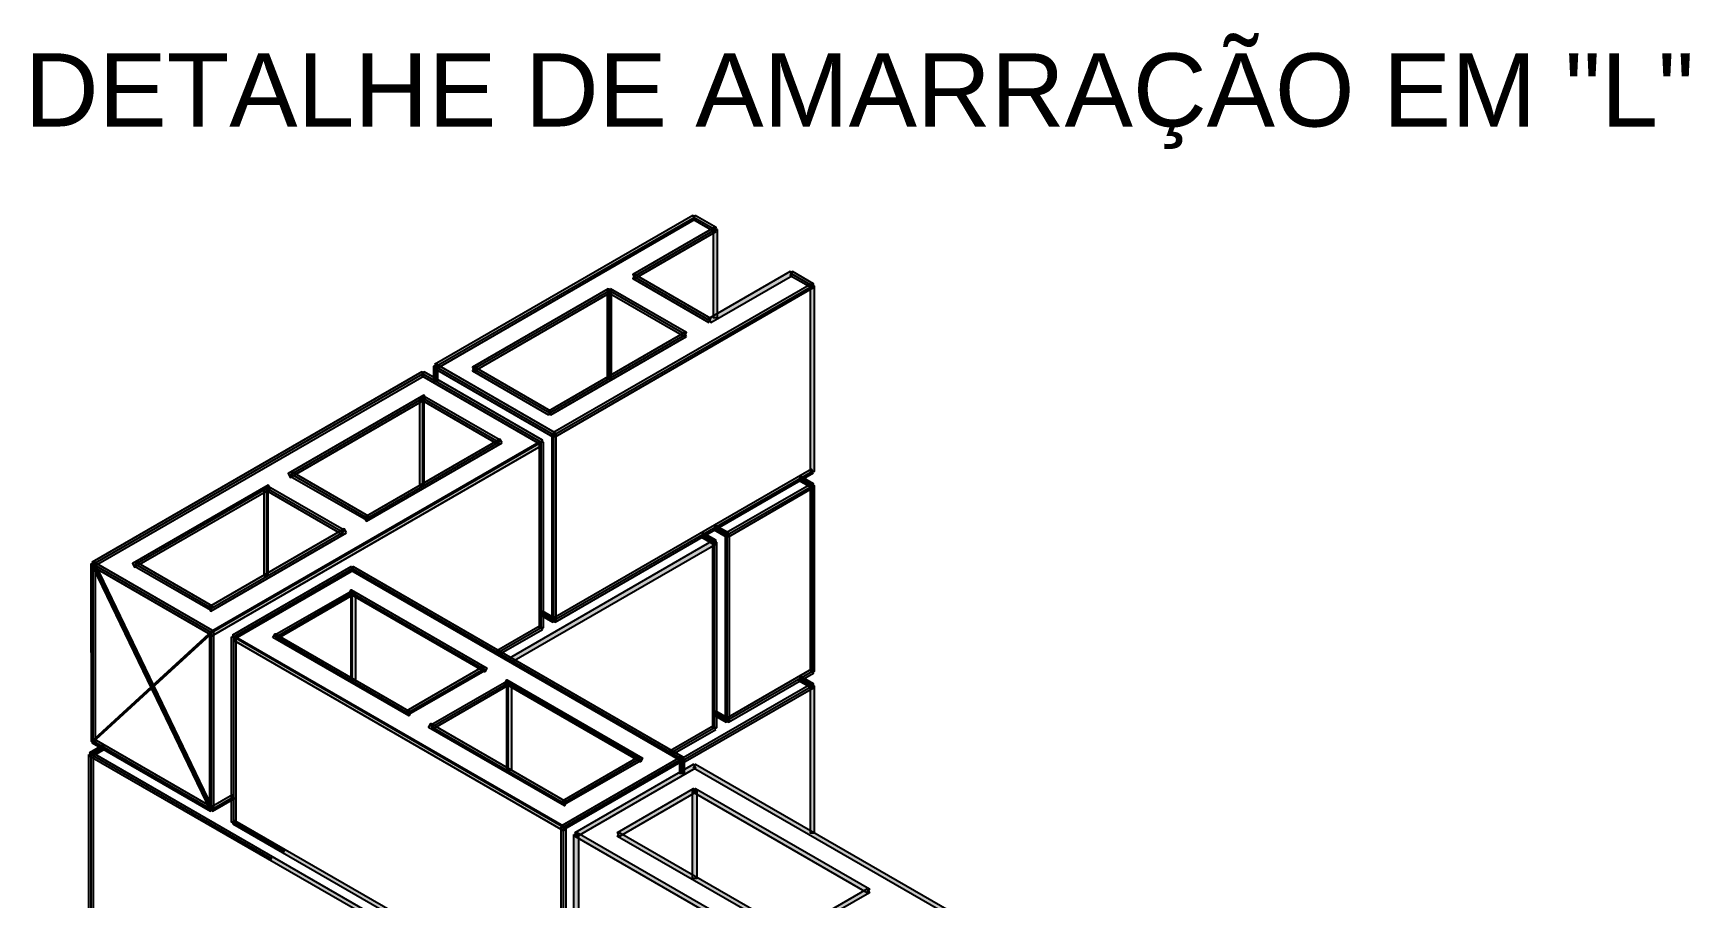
# Model space of a CAD drawing. Extents: x 0 to 119, y 0 to 84.
# Drawn here: x 51 to 57.79, y 57.01 to 60.55 of the extents above; entities that cross this region are included whole.
import ezdxf

# ---------------------------------------------------------------- set-up
doc = ezdxf.new("R2010")
doc.units = 0
doc.header["$MEASUREMENT"] = 0
doc.layers.add('3', color=7, linetype='CONTINUOUS')
doc.styles.add('TQS_ARIAL', font='arial.ttf')

msp = doc.modelspace()

# ---------------------------------------------------------------- linework, layer by layer
at = {"layer": '3', "color": 7, "linetype": 'Continuous'}
for p, q in [((52.652984, 59.184242), (53.712132, 59.795741)), ((53.465086, 59.55311), (53.798734, 59.745742)), ((53.712132, 59.795741), (53.798734, 59.745742)), ((53.465086, 59.55311), (53.776856, 59.37311)), ((53.465086, 59.55311), (53.776856, 59.37311)), ((54.110503, 59.565742), (54.197106, 59.515742)), ((52.808869, 59.174242), (53.365086, 59.495375)), ((53.137958, 58.904242), (54.197106, 59.515742)), ((53.137958, 58.904242), (54.197106, 59.515742)), ((53.365087, 59.135375), (53.365086, 59.495375)), ((53.365086, 59.495375), (53.676856, 59.315375)), ((53.120638, 58.994242), (53.676856, 59.315375)), ((51.250023, 58.374241), (52.601023, 59.154242)), ((52.601023, 59.154242), (53.085997, 58.874242)), ((52.652984, 59.124242), (52.652984, 59.184242)), ((52.652984, 59.184242), (53.137958, 58.904242)), ((52.808869, 59.174242), (53.120638, 58.994242)), ((52.062126, 58.743109), (52.601023, 59.054242)), ((52.601023, 58.694242), (52.601023, 59.054242)), ((52.601023, 59.054242), (52.912792, 58.874242)), ((51.734998, 58.094241), (53.085997, 58.874242)), ((51.734998, 58.094241), (53.085997, 58.874242)), ((52.373895, 58.563109), (52.912792, 58.874242)), ((53.085997, 58.114242), (53.085997, 58.874242)), ((53.137959, 58.144242), (53.137958, 58.904242)), ((53.137959, 58.144242), (53.137958, 58.904242)), ((52.062126, 58.743109), (52.373895, 58.563109)), ((53.137959, 58.144242), (54.197106, 58.755742)), ((54.145145, 58.725742), (54.197106, 58.695742)), ((51.423228, 58.374241), (51.962126, 58.685374)), ((51.962126, 58.325374), (51.962126, 58.685374)), ((51.962126, 58.685374), (52.273895, 58.505374)), ((53.848099, 58.494242), (54.197106, 58.695742)), ((54.197107, 57.935742), (54.197106, 58.695742)), ((53.796138, 58.524242), (53.848099, 58.494242)), ((51.734998, 58.194241), (52.273895, 58.505374)), ((53.744176, 58.494242), (53.796138, 58.464242)), ((53.796138, 57.704242), (53.796138, 58.464242)), ((53.8481, 57.734242), (53.848099, 58.494242)), ((51.250023, 58.374241), (51.734998, 58.094241)), ((51.250023, 58.374241), (51.734998, 58.094241)), ((51.250024, 57.649026), (51.250023, 58.374241)), ((51.254523, 58.366447), (51.734998, 57.369024)), ((51.254523, 58.366447), (51.734998, 57.369024)), ((51.423228, 58.374241), (51.734998, 58.194241)), ((51.734998, 58.094241), (52.219972, 58.374242)), ((51.826119, 58.076414), (52.311094, 58.356414)), ((52.311094, 58.356414), (53.662094, 57.576415)), ((51.999325, 58.076414), (52.311094, 58.256414)), ((52.311094, 57.896414), (52.311094, 58.256414)), ((52.311094, 58.256414), (52.849991, 57.945282)), ((52.908272, 58.011632), (53.085997, 58.114242)), ((53.081497, 58.122036), (53.090497, 58.106448)), ((53.085997, 58.174242), (53.137959, 58.144242)), ((51.250024, 57.649026), (51.734998, 58.094241)), ((51.250024, 57.649026), (51.734998, 58.094241)), ((51.734998, 57.369024), (51.734998, 58.094241)), ((51.82612, 57.316414), (51.826119, 58.076414)), ((51.826119, 58.076414), (53.177119, 57.296414)), ((51.826119, 58.076414), (53.177119, 57.296414)), ((51.999325, 58.076414), (52.538222, 57.765282)), ((52.538222, 57.765282), (52.849991, 57.945282)), ((53.8481, 57.734242), (54.197107, 57.935742)), ((54.145145, 57.905742), (54.197107, 57.875742)), ((54.145145, 57.905742), (54.197107, 57.875742)), ((52.638222, 57.707547), (52.949991, 57.887547)), ((52.949991, 57.527547), (52.949991, 57.887547)), ((52.949991, 57.887547), (53.488888, 57.576415)), ((53.622933, 57.544242), (54.197107, 57.875742)), ((52.638222, 57.707547), (53.177119, 57.396414)), ((53.618413, 57.601633), (53.796138, 57.704242)), ((53.796138, 57.764242), (53.8481, 57.734242)), ((51.250024, 57.649026), (51.734998, 57.369024)), ((51.241024, 57.59422), (51.292985, 57.62422)), ((51.241024, 57.59422), (51.982004, 57.166414)), ((51.241024, 56.83422), (51.241024, 57.59422)), ((52.692145, 57.576414), (53.177119, 57.296414)), ((53.177119, 57.296414), (53.662094, 57.576415)), ((53.177119, 57.296414), (53.662094, 57.576415)), ((53.177119, 57.396414), (53.488888, 57.576415)), ((53.662094, 57.516415), (53.662094, 57.576415)), ((51.734998, 57.369024), (51.824803, 57.420873)), ((51.82612, 57.316414), (52.033966, 57.196414)), ((53.17712, 56.536414), (53.177119, 57.296414))]:
    msp.add_line(p, q, dxfattribs=at)
for points in [[(52.648484, 59.192036), (52.657484, 59.176448), (53.716632, 59.787947), (53.707632, 59.803536), (52.648484, 59.192036)], [(53.803234, 59.737947), (53.794234, 59.753536), (53.460586, 59.560904), (53.469586, 59.545315), (53.803234, 59.737947)], [(53.716632, 59.803536), (53.707632, 59.787947), (53.794234, 59.737947), (53.803234, 59.753536), (53.716632, 59.803536)], [(53.807734, 59.745742), (53.789734, 59.745742), (53.789734, 59.385742), (53.807734, 59.385742), (53.807734, 59.745742)], [(53.772356, 59.365316), (53.781356, 59.380904), (53.469586, 59.560904), (53.460586, 59.545315), (53.772356, 59.365316)], [(54.115003, 59.557947), (54.106003, 59.573536), (53.772356, 59.380904), (53.781356, 59.365316), (54.115003, 59.557947)], [(54.192606, 59.507947), (54.201606, 59.523536), (54.115003, 59.573536), (54.106003, 59.557947), (54.192606, 59.507947)], [(53.369586, 59.48758), (53.360586, 59.503169), (52.804369, 59.182036), (52.813369, 59.166448), (53.369586, 59.48758)], [(53.133458, 58.912036), (53.142458, 58.896448), (54.201606, 59.507947), (54.192606, 59.523536), (53.133458, 58.912036)], [(53.374086, 59.495375), (53.356086, 59.495375), (53.356087, 59.135375), (53.374087, 59.135375), (53.374086, 59.495375)], [(53.369586, 59.503169), (53.360586, 59.48758), (53.672356, 59.30758), (53.681356, 59.323169), (53.369586, 59.503169)], [(54.206106, 59.515742), (54.188106, 59.515742), (54.188106, 58.755742), (54.206106, 58.755742), (54.206106, 59.515742)], [(53.681356, 59.30758), (53.672356, 59.323169), (53.116138, 59.002036), (53.125138, 58.986448), (53.681356, 59.30758)], [(52.605523, 59.146448), (52.596523, 59.162036), (51.245523, 58.382035), (51.254523, 58.366447), (52.605523, 59.146448)], [(53.081497, 58.866448), (53.090497, 58.882036), (52.605523, 59.162036), (52.596523, 59.146448), (53.081497, 58.866448)], [(52.661984, 59.184242), (52.643984, 59.184242), (52.643984, 59.124242), (52.661984, 59.124242), (52.661984, 59.184242)], [(52.657484, 59.192036), (52.648484, 59.176448), (53.133458, 58.896448), (53.142458, 58.912036), (52.657484, 59.192036)], [(53.116138, 58.986448), (53.125138, 59.002036), (52.813369, 59.182036), (52.804369, 59.166448), (53.116138, 58.986448)], [(52.613843, 59.051252), (52.604843, 59.06684), (52.048625, 58.745707), (52.057625, 58.730119), (52.613843, 59.051252)], [(52.908292, 58.866448), (52.917292, 58.882036), (52.605523, 59.062036), (52.596523, 59.046448), (52.908292, 58.866448)], [(52.605523, 59.05684), (52.587523, 59.05684), (52.587523, 58.69684), (52.605523, 58.69684), (52.605523, 59.05684)], [(53.085997, 58.858654), (53.076997, 58.874242), (51.725998, 58.094241), (51.734998, 58.078653), (53.085997, 58.858654)], [(52.925612, 58.871252), (52.916612, 58.88684), (52.360394, 58.565708), (52.369394, 58.550119), (52.925612, 58.871252)], [(53.094997, 58.874242), (53.076997, 58.874242), (53.076997, 58.114242), (53.094997, 58.114242), (53.094997, 58.874242)], [(53.128959, 58.144242), (53.146959, 58.144242), (53.146958, 58.904242), (53.128958, 58.904242), (53.128959, 58.144242)], [(52.369395, 58.555315), (52.378395, 58.570903), (52.066626, 58.750903), (52.057626, 58.735315), (52.369395, 58.555315)], [(54.201606, 58.747947), (54.192606, 58.763536), (53.133459, 58.152036), (53.142459, 58.136448), (54.201606, 58.747947)], [(54.192606, 58.687947), (54.201606, 58.703536), (54.149645, 58.733536), (54.140645, 58.717947), (54.192606, 58.687947)], [(51.975928, 58.682951), (51.966928, 58.69854), (51.410711, 58.377407), (51.419711, 58.361819), (51.975928, 58.682951)], [(51.966626, 58.687972), (51.948626, 58.687972), (51.948626, 58.327972), (51.966626, 58.327972), (51.966626, 58.687972)], [(52.269395, 58.49758), (52.278395, 58.513168), (51.966626, 58.693168), (51.957626, 58.67758), (52.269395, 58.49758)], [(54.201606, 58.687947), (54.192606, 58.703536), (53.843599, 58.502037), (53.852599, 58.486448), (54.201606, 58.687947)], [(54.188107, 57.935742), (54.206107, 57.935742), (54.206106, 58.695742), (54.188106, 58.695742), (54.188107, 57.935742)], [(52.287707, 58.502957), (52.278707, 58.518545), (51.722489, 58.197412), (51.731489, 58.181824), (52.287707, 58.502957)], [(53.843599, 58.486448), (53.852599, 58.502037), (53.800638, 58.532037), (53.791638, 58.516448), (53.843599, 58.486448)], [(52.955734, 57.989427), (52.964734, 57.973838), (53.800638, 58.456448), (53.791638, 58.472036), (52.955734, 57.989427)], [(53.791638, 58.456448), (53.800638, 58.472037), (53.748676, 58.502036), (53.739676, 58.486448), (53.791638, 58.456448)], [(53.805138, 58.464242), (53.787138, 58.464242), (53.787138, 57.704242), (53.805138, 57.704242), (53.805138, 58.464242)], [(53.857099, 58.494242), (53.839099, 58.494242), (53.8391, 57.734242), (53.8571, 57.734242), (53.857099, 58.494242)], [(51.730498, 58.086447), (51.739498, 58.102036), (51.254523, 58.382035), (51.245523, 58.366447), (51.730498, 58.086447)], [(51.730498, 58.186447), (51.739498, 58.202036), (51.427728, 58.382035), (51.418728, 58.366447), (51.730498, 58.186447)], [(51.259023, 58.374241), (51.241023, 58.374241), (51.241024, 57.649026), (51.259024, 57.649026), (51.259023, 58.374241)], [(51.730498, 57.36123), (51.739498, 57.376818), (51.259023, 58.374241), (51.250023, 58.358653), (51.730498, 57.36123)], [(51.830619, 58.06862), (51.821619, 58.084208), (52.306594, 58.364208), (52.315594, 58.34862), (51.830619, 58.06862)], [(52.306594, 58.34862), (52.315594, 58.364208), (53.666594, 57.584209), (53.657594, 57.56862), (52.306594, 58.34862)], [(52.003825, 58.06862), (51.994825, 58.084208), (52.306594, 58.264208), (52.315594, 58.24862), (52.003825, 58.06862)], [(52.298274, 58.253424), (52.307274, 58.269012), (52.863492, 57.94788), (52.854492, 57.932292), (52.298274, 58.253424)], [(52.306594, 58.259012), (52.324594, 58.259012), (52.324594, 57.899012), (52.306594, 57.899012), (52.306594, 58.259012)], [(53.133459, 58.136448), (53.142459, 58.152036), (53.090497, 58.182036), (53.081497, 58.166448), (53.133459, 58.136448)], [(53.090497, 58.106448), (53.081497, 58.122036), (52.903772, 58.019426), (52.912772, 58.003838), (53.090497, 58.106448)], [(51.730498, 58.086447), (51.739498, 58.102036), (51.254524, 57.65682), (51.245524, 57.641231), (51.730498, 58.086447)], [(51.725998, 57.369024), (51.743998, 57.369024), (51.743998, 58.094241), (51.725998, 58.094241), (51.725998, 57.369024)], [(51.817119, 58.076414), (51.835119, 58.076414), (51.83512, 57.316414), (51.81712, 57.316414), (51.817119, 58.076414)], [(51.826119, 58.060825), (51.835119, 58.076414), (53.186119, 57.296414), (53.177119, 57.280826), (51.826119, 58.060825)], [(51.986505, 58.073424), (51.995505, 58.089012), (52.551723, 57.76788), (52.542723, 57.752292), (51.986505, 58.073424)], [(52.542722, 57.757487), (52.533722, 57.773076), (52.845491, 57.953076), (52.854491, 57.937488), (52.542722, 57.757487)], [(53.8436, 57.742037), (53.8526, 57.726448), (54.201607, 57.927947), (54.192607, 57.943536), (53.8436, 57.742037)], [(54.192607, 57.867947), (54.201607, 57.883536), (54.149645, 57.913536), (54.140645, 57.897947), (54.192607, 57.867947)], [(52.642722, 57.699752), (52.633722, 57.715341), (52.945491, 57.895341), (52.954491, 57.879753), (52.642722, 57.699752)], [(52.936188, 57.885124), (52.945188, 57.900713), (53.501406, 57.579581), (53.492406, 57.563992), (52.936188, 57.885124)], [(52.945491, 57.890145), (52.963491, 57.890145), (52.963491, 57.530145), (52.945491, 57.530145), (52.945491, 57.890145)], [(53.657237, 57.575263), (53.666237, 57.559675), (54.201607, 57.867947), (54.192607, 57.883536), (53.657237, 57.575263)], [(54.206107, 57.875742), (54.188107, 57.875742), (54.188107, 57.272712), (54.206107, 57.272712), (54.206107, 57.875742)], [(53.8436, 57.726448), (53.8526, 57.742037), (53.800638, 57.772037), (53.791638, 57.756448), (53.8436, 57.726448)], [(52.62441, 57.705129), (52.63341, 57.720718), (53.189628, 57.399586), (53.180628, 57.383997), (52.62441, 57.705129)], [(53.800638, 57.696448), (53.791638, 57.712036), (53.613913, 57.609427), (53.622913, 57.593838), (53.800638, 57.696448)], [(51.254524, 57.65682), (51.245524, 57.641231), (51.730498, 57.36123), (51.739498, 57.376818), (51.254524, 57.65682)], [(51.232024, 57.59422), (51.250024, 57.59422), (51.250024, 56.83422), (51.232024, 56.83422), (51.232024, 57.59422)], [(51.245524, 57.586426), (51.236524, 57.602014), (51.288485, 57.632014), (51.297485, 57.616426), (51.245524, 57.586426)], [(52.494386, 56.880983), (52.485386, 56.865394), (51.236524, 57.586426), (51.245524, 57.602014), (52.494386, 56.880983)], [(53.181619, 57.28862), (53.172619, 57.304209), (53.657594, 57.584209), (53.666594, 57.56862), (53.181619, 57.28862)], [(53.181619, 57.38862), (53.172619, 57.404209), (53.484388, 57.584209), (53.493388, 57.56862), (53.181619, 57.38862)], [(53.653094, 57.576415), (53.671094, 57.576415), (53.671094, 57.516415), (53.653094, 57.516415), (53.653094, 57.576415)], [(53.233581, 57.25862), (53.224581, 57.274209), (53.709555, 57.554209), (53.718555, 57.53862), (53.233581, 57.25862)], [(53.709555, 57.53862), (53.718555, 57.554209), (55.086709, 56.764305), (55.077709, 56.748717), (53.709555, 57.53862)], [(53.406786, 57.25862), (53.397786, 57.274209), (53.709555, 57.454209), (53.718555, 57.43862), (53.406786, 57.25862)], [(53.705055, 57.446415), (53.723055, 57.446415), (53.723055, 57.086415), (53.705055, 57.086415), (53.705055, 57.446415)], [(53.709555, 57.43862), (53.718555, 57.454209), (54.430657, 57.043076), (54.421657, 57.027488), (53.709555, 57.43862)], [(51.730498, 57.376818), (51.739498, 57.36123), (51.829303, 57.413079), (51.820303, 57.428667), (51.730498, 57.376818)], [(51.82162, 57.30862), (51.83062, 57.324208), (53.129658, 56.574209), (53.120658, 56.55862), (51.82162, 57.30862)], [(53.18612, 56.536414), (53.16812, 56.536414), (53.168119, 57.296414), (53.186119, 57.296414), (53.18612, 56.536414)], [(53.220081, 57.266414), (53.238081, 57.266414), (53.238081, 56.506414), (53.220081, 56.506414), (53.220081, 57.266414)], [(54.601735, 56.484305), (54.592735, 56.468717), (53.224581, 57.25862), (53.233581, 57.274209), (54.601735, 56.484305)], [(54.118888, 56.863076), (54.109888, 56.847488), (53.397786, 57.25862), (53.406786, 57.274209), (54.118888, 56.863076)], [(54.421657, 57.043076), (54.430657, 57.027488), (54.118888, 56.847488), (54.109888, 56.863076), (54.421657, 57.043076)]]:
    msp.add_lwpolyline(points, dxfattribs=at)
for points in [[(52.648484, 59.192036), (53.716632, 59.787947), (53.707632, 59.803536)], [(52.648484, 59.192036), (53.707632, 59.803536), (52.648484, 59.192036)], [(52.648484, 59.192036), (52.657484, 59.176448), (53.716632, 59.787947)], [(53.803234, 59.737947), (53.794234, 59.753536), (53.460586, 59.560904)], [(53.716632, 59.803536), (53.707632, 59.787947), (53.794234, 59.737947)], [(53.716632, 59.803536), (53.794234, 59.737947), (53.803234, 59.753536)], [(53.716632, 59.803536), (53.803234, 59.753536), (53.716632, 59.803536)], [(53.807734, 59.745742), (53.789734, 59.745742), (53.789734, 59.385742)], [(53.807734, 59.745742), (53.789734, 59.385742), (53.807734, 59.385742)], [(53.807734, 59.745742), (53.807734, 59.385742), (53.807734, 59.745742)], [(53.803234, 59.737947), (53.460586, 59.560904), (53.469586, 59.545315)], [(53.803234, 59.737947), (53.469586, 59.545315), (53.803234, 59.737947)], [(53.772356, 59.365316), (53.469586, 59.560904), (53.460586, 59.545315)], [(53.772356, 59.365316), (53.460586, 59.545315), (53.772356, 59.365316)], [(53.772356, 59.365316), (53.781356, 59.380904), (53.469586, 59.560904)], [(54.115003, 59.557947), (54.106003, 59.573536), (53.772356, 59.380904)], [(54.115003, 59.557947), (53.772356, 59.380904), (53.781356, 59.365316)], [(54.115003, 59.557947), (53.781356, 59.365316), (54.115003, 59.557947)], [(54.192606, 59.507947), (54.115003, 59.573536), (54.106003, 59.557947)], [(54.192606, 59.507947), (54.106003, 59.557947), (54.192606, 59.507947)], [(54.192606, 59.507947), (54.201606, 59.523536), (54.115003, 59.573536)], [(53.369586, 59.48758), (53.360586, 59.503169), (52.804369, 59.182036)], [(53.369586, 59.48758), (52.804369, 59.182036), (52.813369, 59.166448)], [(53.369586, 59.48758), (52.813369, 59.166448), (53.369586, 59.48758)], [(53.133458, 58.912036), (54.201606, 59.507947), (54.192606, 59.523536)], [(53.133458, 58.912036), (54.192606, 59.523536), (53.133458, 58.912036)], [(53.133458, 58.912036), (53.142458, 58.896448), (54.201606, 59.507947)], [(53.374086, 59.495375), (53.356086, 59.495375), (53.356087, 59.135375)], [(53.374086, 59.495375), (53.356087, 59.135375), (53.374087, 59.135375)], [(53.369586, 59.503169), (53.360586, 59.48758), (53.672356, 59.30758)], [(53.369586, 59.503169), (53.672356, 59.30758), (53.681356, 59.323169)], [(53.369586, 59.503169), (53.681356, 59.323169), (53.369586, 59.503169)], [(53.374086, 59.495375), (53.374087, 59.135375), (53.374086, 59.495375)], [(54.206106, 59.515742), (54.188106, 59.515742), (54.188106, 58.755742)], [(54.206106, 59.515742), (54.188106, 58.755742), (54.206106, 58.755742)], [(54.206106, 59.515742), (54.206106, 58.755742), (54.206106, 59.515742)], [(53.681356, 59.30758), (53.672356, 59.323169), (53.116138, 59.002036)], [(53.681356, 59.30758), (53.116138, 59.002036), (53.125138, 58.986448)], [(53.681356, 59.30758), (53.125138, 58.986448), (53.681356, 59.30758)], [(52.605523, 59.146448), (52.596523, 59.162036), (51.245523, 58.382035)], [(52.605523, 59.146448), (51.245523, 58.382035), (51.254523, 58.366447)], [(52.605523, 59.146448), (51.254523, 58.366447), (52.605523, 59.146448)], [(53.081497, 58.866448), (52.605523, 59.162036), (52.596523, 59.146448)], [(53.081497, 58.866448), (52.596523, 59.146448), (53.081497, 58.866448)], [(53.081497, 58.866448), (53.090497, 58.882036), (52.605523, 59.162036)], [(52.661984, 59.184242), (52.643984, 59.184242), (52.643984, 59.124242)], [(52.661984, 59.184242), (52.643984, 59.124242), (52.661984, 59.124242)], [(52.657484, 59.192036), (52.648484, 59.176448), (53.133458, 58.896448)], [(52.657484, 59.192036), (53.133458, 58.896448), (53.142458, 58.912036)], [(52.657484, 59.192036), (53.142458, 58.912036), (52.657484, 59.192036)], [(52.661984, 59.184242), (52.661984, 59.124242), (52.661984, 59.184242)], [(53.116138, 58.986448), (52.813369, 59.182036), (52.804369, 59.166448)], [(53.116138, 58.986448), (52.804369, 59.166448), (53.116138, 58.986448)], [(53.116138, 58.986448), (53.125138, 59.002036), (52.813369, 59.182036)], [(52.613843, 59.051252), (52.604843, 59.06684), (52.048625, 58.745707)], [(52.908292, 58.866448), (52.605523, 59.062036), (52.596523, 59.046448)], [(52.908292, 58.866448), (52.917292, 58.882036), (52.605523, 59.062036)], [(52.613843, 59.051252), (52.048625, 58.745707), (52.057625, 58.730119)], [(52.613843, 59.051252), (52.057625, 58.730119), (52.613843, 59.051252)], [(52.605523, 59.05684), (52.587523, 59.05684), (52.587523, 58.69684)], [(52.605523, 59.05684), (52.587523, 58.69684), (52.605523, 58.69684)], [(52.908292, 58.866448), (52.596523, 59.046448), (52.908292, 58.866448)], [(52.605523, 59.05684), (52.605523, 58.69684), (52.605523, 59.05684)], [(53.085997, 58.858654), (53.076997, 58.874242), (51.725998, 58.094241)], [(53.085997, 58.858654), (51.725998, 58.094241), (51.734998, 58.078653)], [(53.085997, 58.858654), (51.734998, 58.078653), (53.085997, 58.858654)], [(52.925612, 58.871252), (52.916612, 58.88684), (52.360394, 58.565708)], [(52.925612, 58.871252), (52.360394, 58.565708), (52.369394, 58.550119)], [(52.925612, 58.871252), (52.369394, 58.550119), (52.925612, 58.871252)], [(53.094997, 58.874242), (53.076997, 58.874242), (53.076997, 58.114242)], [(53.094997, 58.874242), (53.076997, 58.114242), (53.094997, 58.114242)], [(53.094997, 58.874242), (53.094997, 58.114242), (53.094997, 58.874242)], [(53.128959, 58.144242), (53.146958, 58.904242), (53.128958, 58.904242)], [(53.128959, 58.144242), (53.128958, 58.904242), (53.128959, 58.144242)], [(53.128959, 58.144242), (53.146959, 58.144242), (53.146958, 58.904242)], [(52.369395, 58.555315), (52.066626, 58.750903), (52.057626, 58.735315)], [(52.369395, 58.555315), (52.057626, 58.735315), (52.369395, 58.555315)], [(52.369395, 58.555315), (52.378395, 58.570903), (52.066626, 58.750903)], [(54.201606, 58.747947), (54.192606, 58.763536), (53.133459, 58.152036)], [(54.201606, 58.747947), (53.133459, 58.152036), (53.142459, 58.136448)], [(54.201606, 58.747947), (53.142459, 58.136448), (54.201606, 58.747947)], [(54.192606, 58.687947), (54.149645, 58.733536), (54.140645, 58.717947)], [(54.192606, 58.687947), (54.201606, 58.703536), (54.149645, 58.733536)], [(51.975928, 58.682951), (51.966928, 58.69854), (51.410711, 58.377407)], [(51.975928, 58.682951), (51.410711, 58.377407), (51.419711, 58.361819)], [(51.975928, 58.682951), (51.419711, 58.361819), (51.975928, 58.682951)], [(51.966626, 58.687972), (51.948626, 58.687972), (51.948626, 58.327972)], [(51.966626, 58.687972), (51.948626, 58.327972), (51.966626, 58.327972)], [(52.269395, 58.49758), (51.966626, 58.693168), (51.957626, 58.67758)], [(52.269395, 58.49758), (51.957626, 58.67758), (52.269395, 58.49758)], [(52.269395, 58.49758), (52.278395, 58.513168), (51.966626, 58.693168)], [(51.966626, 58.687972), (51.966626, 58.327972), (51.966626, 58.687972)], [(54.201606, 58.687947), (54.192606, 58.703536), (53.843599, 58.502037)], [(54.201606, 58.687947), (53.843599, 58.502037), (53.852599, 58.486448)], [(54.201606, 58.687947), (53.852599, 58.486448), (54.201606, 58.687947)], [(54.192606, 58.687947), (54.140645, 58.717947), (54.192606, 58.687947)], [(54.188107, 57.935742), (54.206106, 58.695742), (54.188106, 58.695742)], [(54.188107, 57.935742), (54.188106, 58.695742), (54.188107, 57.935742)], [(54.188107, 57.935742), (54.206107, 57.935742), (54.206106, 58.695742)], [(52.287707, 58.502957), (52.278707, 58.518545), (51.722489, 58.197412)], [(53.843599, 58.486448), (53.800638, 58.532037), (53.791638, 58.516448)], [(53.843599, 58.486448), (53.852599, 58.502037), (53.800638, 58.532037)], [(52.287707, 58.502957), (51.722489, 58.197412), (51.731489, 58.181824)], [(52.287707, 58.502957), (51.731489, 58.181824), (52.287707, 58.502957)], [(52.955734, 57.989427), (53.800638, 58.456448), (53.791638, 58.472036)], [(52.955734, 57.989427), (53.791638, 58.472036), (52.955734, 57.989427)], [(52.955734, 57.989427), (52.964734, 57.973838), (53.800638, 58.456448)], [(53.791638, 58.456448), (53.748676, 58.502036), (53.739676, 58.486448)], [(53.791638, 58.456448), (53.739676, 58.486448), (53.791638, 58.456448)], [(53.791638, 58.456448), (53.800638, 58.472037), (53.748676, 58.502036)], [(53.805138, 58.464242), (53.787138, 58.464242), (53.787138, 57.704242)], [(53.805138, 58.464242), (53.787138, 57.704242), (53.805138, 57.704242)], [(53.843599, 58.486448), (53.791638, 58.516448), (53.843599, 58.486448)], [(53.805138, 58.464242), (53.805138, 57.704242), (53.805138, 58.464242)], [(53.857099, 58.494242), (53.839099, 58.494242), (53.8391, 57.734242)], [(53.857099, 58.494242), (53.8391, 57.734242), (53.8571, 57.734242)], [(53.857099, 58.494242), (53.8571, 57.734242), (53.857099, 58.494242)], [(51.730498, 58.086447), (51.254523, 58.382035), (51.245523, 58.366447)], [(51.730498, 58.086447), (51.739498, 58.102036), (51.254523, 58.382035)], [(51.730498, 58.186447), (51.427728, 58.382035), (51.418728, 58.366447)], [(51.730498, 58.186447), (51.739498, 58.202036), (51.427728, 58.382035)], [(51.259023, 58.374241), (51.241023, 58.374241), (51.241024, 57.649026)], [(51.259023, 58.374241), (51.241024, 57.649026), (51.259024, 57.649026)], [(51.730498, 58.086447), (51.245523, 58.366447), (51.730498, 58.086447)], [(51.730498, 57.36123), (51.259023, 58.374241), (51.250023, 58.358653)], [(51.730498, 57.36123), (51.250023, 58.358653), (51.730498, 57.36123)], [(51.259023, 58.374241), (51.259024, 57.649026), (51.259023, 58.374241)], [(51.730498, 57.36123), (51.739498, 57.376818), (51.259023, 58.374241)], [(51.730498, 58.186447), (51.418728, 58.366447), (51.730498, 58.186447)], [(51.830619, 58.06862), (51.821619, 58.084208), (52.306594, 58.364208)], [(51.830619, 58.06862), (52.306594, 58.364208), (52.315594, 58.34862)], [(51.830619, 58.06862), (52.315594, 58.34862), (51.830619, 58.06862)], [(52.306594, 58.34862), (52.315594, 58.364208), (53.666594, 57.584209)], [(52.306594, 58.34862), (53.666594, 57.584209), (53.657594, 57.56862)], [(52.306594, 58.34862), (53.657594, 57.56862), (52.306594, 58.34862)], [(52.003825, 58.06862), (51.994825, 58.084208), (52.306594, 58.264208)], [(52.003825, 58.06862), (52.306594, 58.264208), (52.315594, 58.24862)], [(52.003825, 58.06862), (52.315594, 58.24862), (52.003825, 58.06862)], [(52.298274, 58.253424), (52.307274, 58.269012), (52.863492, 57.94788)], [(52.298274, 58.253424), (52.863492, 57.94788), (52.854492, 57.932292)], [(52.298274, 58.253424), (52.854492, 57.932292), (52.298274, 58.253424)], [(52.306594, 58.259012), (52.324594, 58.259012), (52.324594, 57.899012)], [(52.306594, 58.259012), (52.324594, 57.899012), (52.306594, 57.899012)], [(52.306594, 58.259012), (52.306594, 57.899012), (52.306594, 58.259012)], [(53.133459, 58.136448), (53.090497, 58.182036), (53.081497, 58.166448)], [(53.133459, 58.136448), (53.142459, 58.152036), (53.090497, 58.182036)], [(53.090497, 58.106448), (53.081497, 58.122036), (52.903772, 58.019426)], [(53.133459, 58.136448), (53.081497, 58.166448), (53.133459, 58.136448)], [(51.730498, 58.086447), (51.254524, 57.65682), (51.245524, 57.641231)], [(51.730498, 58.086447), (51.245524, 57.641231), (51.730498, 58.086447)], [(51.730498, 58.086447), (51.739498, 58.102036), (51.254524, 57.65682)], [(51.725998, 57.369024), (51.743998, 57.369024), (51.743998, 58.094241)], [(51.725998, 57.369024), (51.743998, 58.094241), (51.725998, 58.094241)], [(51.725998, 57.369024), (51.725998, 58.094241), (51.725998, 57.369024)], [(51.817119, 58.076414), (51.835119, 58.076414), (51.83512, 57.316414)], [(51.817119, 58.076414), (51.83512, 57.316414), (51.81712, 57.316414)], [(51.817119, 58.076414), (51.81712, 57.316414), (51.817119, 58.076414)], [(51.826119, 58.060825), (51.835119, 58.076414), (53.186119, 57.296414)], [(51.826119, 58.060825), (53.186119, 57.296414), (53.177119, 57.280826)], [(51.826119, 58.060825), (53.177119, 57.280826), (51.826119, 58.060825)], [(51.986505, 58.073424), (51.995505, 58.089012), (52.551723, 57.76788)], [(51.986505, 58.073424), (52.551723, 57.76788), (52.542723, 57.752292)], [(51.986505, 58.073424), (52.542723, 57.752292), (51.986505, 58.073424)], [(53.090497, 58.106448), (52.903772, 58.019426), (52.912772, 58.003838)], [(53.090497, 58.106448), (52.912772, 58.003838), (53.090497, 58.106448)], [(52.542722, 57.757487), (52.533722, 57.773076), (52.845491, 57.953076)], [(52.542722, 57.757487), (52.845491, 57.953076), (52.854491, 57.937488)], [(52.542722, 57.757487), (52.854491, 57.937488), (52.542722, 57.757487)], [(53.8436, 57.742037), (54.201607, 57.927947), (54.192607, 57.943536)], [(53.8436, 57.742037), (54.192607, 57.943536), (53.8436, 57.742037)], [(53.8436, 57.742037), (53.8526, 57.726448), (54.201607, 57.927947)], [(54.192607, 57.867947), (54.149645, 57.913536), (54.140645, 57.897947)], [(54.192607, 57.867947), (54.201607, 57.883536), (54.149645, 57.913536)], [(52.642722, 57.699752), (52.633722, 57.715341), (52.945491, 57.895341)], [(52.642722, 57.699752), (52.945491, 57.895341), (52.954491, 57.879753)], [(52.642722, 57.699752), (52.954491, 57.879753), (52.642722, 57.699752)], [(52.936188, 57.885124), (52.945188, 57.900713), (53.501406, 57.579581)], [(52.936188, 57.885124), (53.501406, 57.579581), (53.492406, 57.563992)], [(52.936188, 57.885124), (53.492406, 57.563992), (52.936188, 57.885124)], [(52.945491, 57.890145), (52.963491, 57.890145), (52.963491, 57.530145)], [(52.945491, 57.890145), (52.963491, 57.530145), (52.945491, 57.530145)], [(52.945491, 57.890145), (52.945491, 57.530145), (52.945491, 57.890145)], [(53.657237, 57.575263), (54.201607, 57.867947), (54.192607, 57.883536)], [(53.657237, 57.575263), (54.192607, 57.883536), (53.657237, 57.575263)], [(53.657237, 57.575263), (53.666237, 57.559675), (54.201607, 57.867947)], [(54.192607, 57.867947), (54.140645, 57.897947), (54.192607, 57.867947)], [(54.206107, 57.875742), (54.188107, 57.875742), (54.188107, 57.272712)], [(54.206107, 57.875742), (54.188107, 57.272712), (54.206107, 57.272712)], [(54.206107, 57.875742), (54.206107, 57.272712), (54.206107, 57.875742)], [(53.8436, 57.726448), (53.800638, 57.772037), (53.791638, 57.756448)], [(53.8436, 57.726448), (53.8526, 57.742037), (53.800638, 57.772037)], [(52.62441, 57.705129), (52.63341, 57.720718), (53.189628, 57.399586)], [(52.62441, 57.705129), (53.189628, 57.399586), (53.180628, 57.383997)], [(52.62441, 57.705129), (53.180628, 57.383997), (52.62441, 57.705129)], [(53.800638, 57.696448), (53.791638, 57.712036), (53.613913, 57.609427)], [(53.8436, 57.726448), (53.791638, 57.756448), (53.8436, 57.726448)], [(51.254524, 57.65682), (51.245524, 57.641231), (51.730498, 57.36123)], [(51.254524, 57.65682), (51.730498, 57.36123), (51.739498, 57.376818)], [(51.254524, 57.65682), (51.739498, 57.376818), (51.254524, 57.65682)], [(53.800638, 57.696448), (53.613913, 57.609427), (53.622913, 57.593838)], [(53.800638, 57.696448), (53.622913, 57.593838), (53.800638, 57.696448)], [(51.232024, 57.59422), (51.250024, 57.59422), (51.250024, 56.83422)], [(51.232024, 57.59422), (51.250024, 56.83422), (51.232024, 56.83422)], [(51.232024, 57.59422), (51.232024, 56.83422), (51.232024, 57.59422)], [(51.245524, 57.586426), (51.236524, 57.602014), (51.288485, 57.632014)], [(52.494386, 56.880983), (51.236524, 57.586426), (51.245524, 57.602014)], [(52.494386, 56.880983), (52.485386, 56.865394), (51.236524, 57.586426)], [(51.245524, 57.586426), (51.288485, 57.632014), (51.297485, 57.616426)], [(51.245524, 57.586426), (51.297485, 57.616426), (51.245524, 57.586426)], [(52.494386, 56.880983), (51.245524, 57.602014), (52.494386, 56.880983)], [(53.181619, 57.28862), (53.172619, 57.304209), (53.657594, 57.584209)], [(53.181619, 57.38862), (53.172619, 57.404209), (53.484388, 57.584209)], [(53.181619, 57.28862), (53.657594, 57.584209), (53.666594, 57.56862)], [(53.181619, 57.38862), (53.484388, 57.584209), (53.493388, 57.56862)], [(53.181619, 57.28862), (53.666594, 57.56862), (53.181619, 57.28862)], [(53.181619, 57.38862), (53.493388, 57.56862), (53.181619, 57.38862)], [(53.653094, 57.576415), (53.671094, 57.576415), (53.671094, 57.516415)], [(53.653094, 57.576415), (53.671094, 57.516415), (53.653094, 57.516415)], [(53.653094, 57.576415), (53.653094, 57.516415), (53.653094, 57.576415)], [(53.233581, 57.25862), (53.224581, 57.274209), (53.709555, 57.554209)], [(53.233581, 57.25862), (53.709555, 57.554209), (53.718555, 57.53862)], [(53.233581, 57.25862), (53.718555, 57.53862), (53.233581, 57.25862)], [(53.709555, 57.53862), (53.718555, 57.554209), (55.086709, 56.764305)], [(53.709555, 57.53862), (55.086709, 56.764305), (55.077709, 56.748717)], [(53.709555, 57.53862), (55.077709, 56.748717), (53.709555, 57.53862)], [(53.406786, 57.25862), (53.397786, 57.274209), (53.709555, 57.454209)], [(53.406786, 57.25862), (53.709555, 57.454209), (53.718555, 57.43862)], [(53.406786, 57.25862), (53.718555, 57.43862), (53.406786, 57.25862)], [(53.705055, 57.446415), (53.723055, 57.446415), (53.723055, 57.086415)], [(53.705055, 57.446415), (53.723055, 57.086415), (53.705055, 57.086415)], [(53.705055, 57.446415), (53.705055, 57.086415), (53.705055, 57.446415)], [(53.709555, 57.43862), (53.718555, 57.454209), (54.430657, 57.043076)], [(53.709555, 57.43862), (54.430657, 57.043076), (54.421657, 57.027488)], [(53.709555, 57.43862), (54.421657, 57.027488), (53.709555, 57.43862)], [(51.730498, 57.376818), (51.829303, 57.413079), (51.820303, 57.428667)], [(51.730498, 57.376818), (51.820303, 57.428667), (51.730498, 57.376818)], [(51.730498, 57.376818), (51.739498, 57.36123), (51.829303, 57.413079)], [(51.82162, 57.30862), (51.83062, 57.324208), (53.129658, 56.574209)], [(51.82162, 57.30862), (53.129658, 56.574209), (53.120658, 56.55862)], [(51.82162, 57.30862), (53.120658, 56.55862), (51.82162, 57.30862)], [(53.18612, 56.536414), (53.16812, 56.536414), (53.168119, 57.296414)], [(53.18612, 56.536414), (53.168119, 57.296414), (53.186119, 57.296414)], [(53.18612, 56.536414), (53.186119, 57.296414), (53.18612, 56.536414)], [(53.220081, 57.266414), (53.238081, 57.266414), (53.238081, 56.506414)], [(53.220081, 57.266414), (53.238081, 56.506414), (53.220081, 56.506414)], [(53.220081, 57.266414), (53.220081, 56.506414), (53.220081, 57.266414)], [(54.601735, 56.484305), (53.224581, 57.25862), (53.233581, 57.274209)], [(54.601735, 56.484305), (54.592735, 56.468717), (53.224581, 57.25862)], [(54.601735, 56.484305), (53.233581, 57.274209), (54.601735, 56.484305)], [(54.118888, 56.863076), (53.397786, 57.25862), (53.406786, 57.274209)], [(54.118888, 56.863076), (54.109888, 56.847488), (53.397786, 57.25862)], [(54.118888, 56.863076), (53.406786, 57.274209), (54.118888, 56.863076)], [(54.421657, 57.043076), (54.118888, 56.847488), (54.109888, 56.863076)], [(54.421657, 57.043076), (54.109888, 56.863076), (54.421657, 57.043076)], [(54.421657, 57.043076), (54.430657, 57.027488), (54.118888, 56.847488)]]:
    msp.add_solid(points, dxfattribs=at)

# ---------------------------------------------------------------- texts
at = {"layer": '3', "color": 7, "linetype": 'Continuous', "style": 'TQS_ARIAL'}
msp.add_text('DETALHE DE AMARRAÇÃO EM "L"', height=0.3, rotation=0.000025, dxfattribs=at).set_placement((50.969545, 60.168065))

doc.saveas('drawing.dxf')
